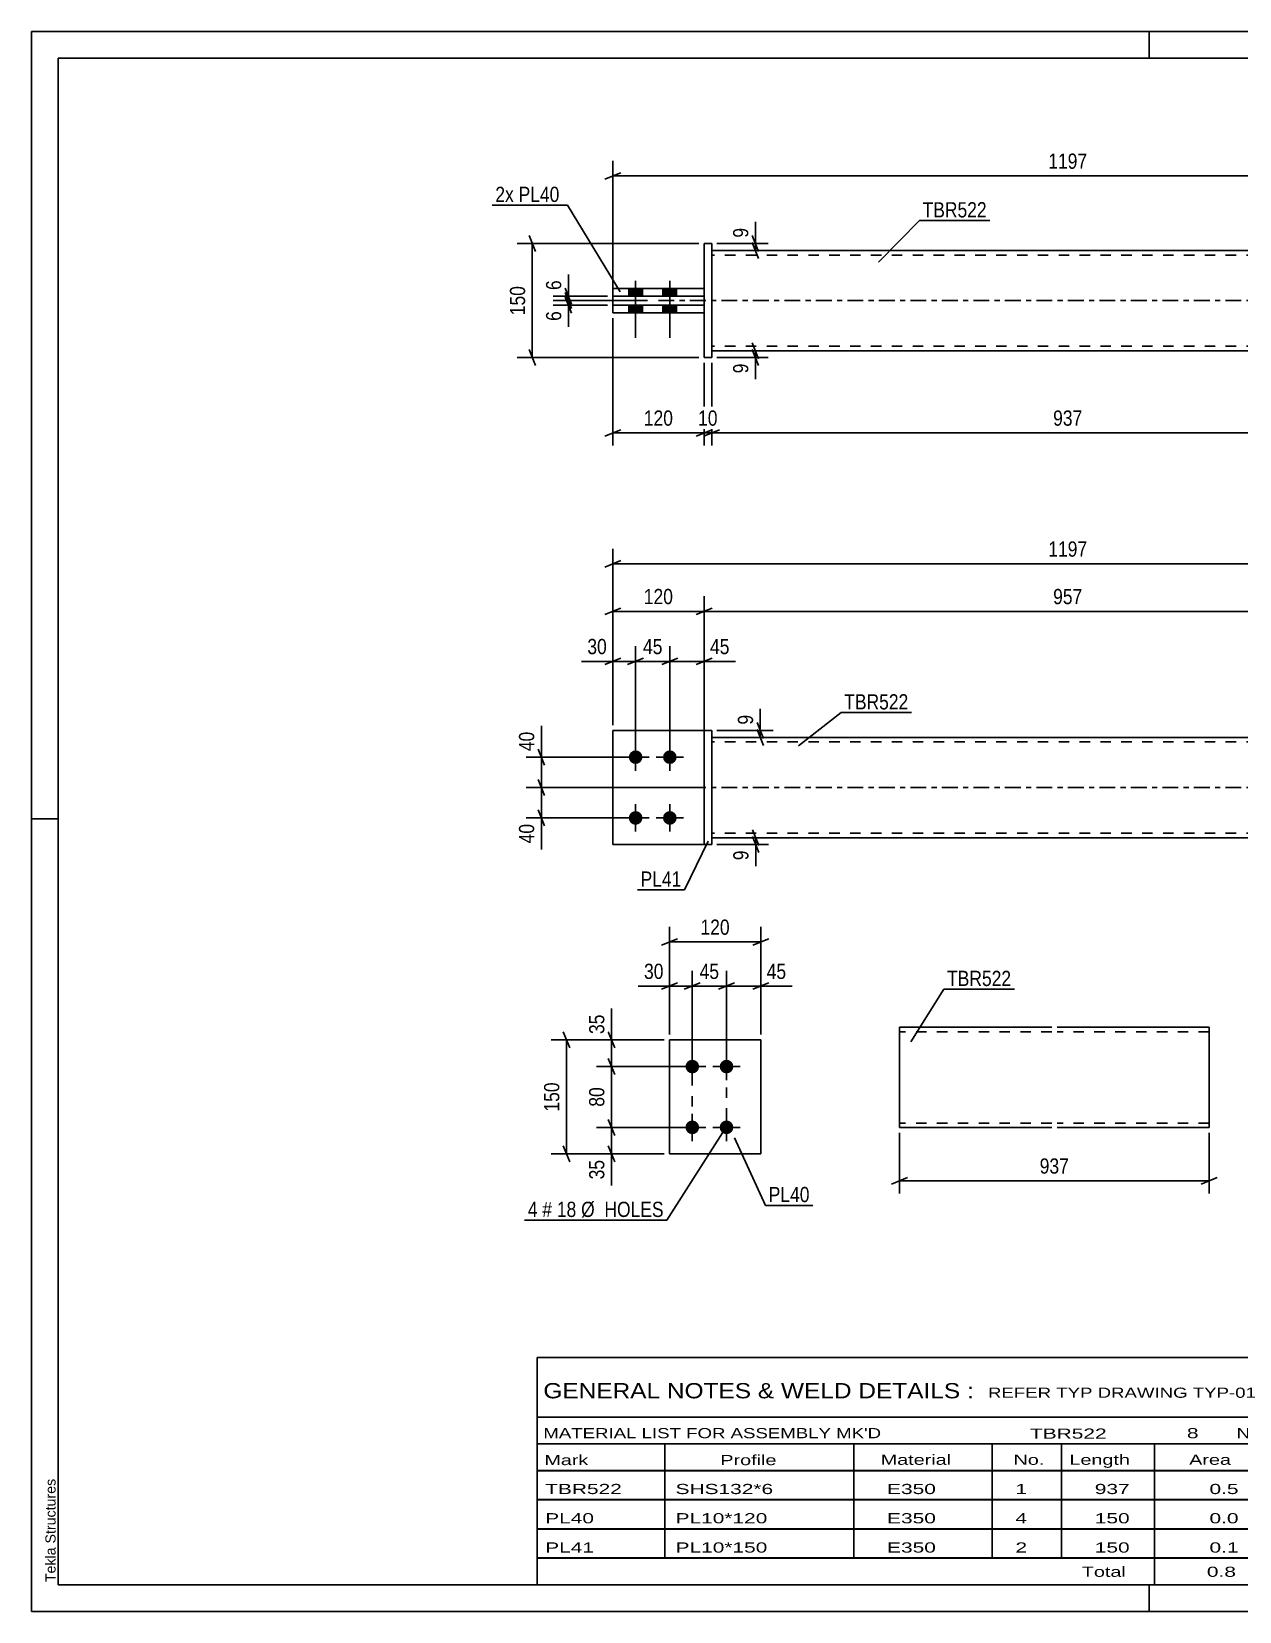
# Model space of a CAD drawing. Header units: millimetres. Extents: x 0 to 420, y 0 to 297.
# Drawn here: x 0 to 226.9, y 0 to 297 of the extents above; entities that cross this region are included whole.
import ezdxf

# ---------------------------------------------------------------- set-up
doc = ezdxf.new("R2010")
doc.units = ezdxf.units.MM
doc.linetypes.add('DXK_LINE_DOT2', pattern=[3.9198, 1.9599, -1.9599])
doc.linetypes.add('DXK_LINE_DOT3', pattern=[5.9187, 2.979, -0.9799, 0.9799, -0.9799])
doc.styles.add('Arial', font='ARIAL.TTF', dxfattribs={"height": 0.2})
doc.styles.add('Arial Narrow', font='ARIALN.TTF', dxfattribs={"height": 0.2})

# ---------------------------------------------------------------- blocks, each defined once
blk = doc.blocks.new('Unknown-581633028-1163')
at = {"color": 5, "linetype": 'Continuous'}
for p, q in [((420, 297), (0, 297)), ((0, 297), (0, 0)), ((0, 292), (0, 297)), ((210, 292), (210, 297)), ((415, 292), (5, 292)), ((5, 292), (5, 5)), ((5, 149), (0, 149)), ((0, 0), (0, 5)), ((5, 5), (415, 5)), ((210, 0), (210, 5)), ((0, 0), (420, 0))]:
    blk.add_line(p, q, dxfattribs=at)
at = {"color": 174, "linetype": 'Continuous', "style": 'Arial'}
blk.add_text('Tekla Structures', height=1.9102, rotation=90, dxfattribs=at).set_placement((4.5, 5.5))
blk = doc.blocks.new('Part-581633028-1810 - 1791')
at = {"color": 2, "linetype": 'Continuous'}
for p, q in [((127.78, 164.31), (261.59, 164.31)), ((127.78, 145.46), (261.59, 145.46))]:
    blk.add_line(p, q, dxfattribs=at)
at = {"color": 7, "linetype": 'DXK_LINE_DOT2'}
for p, q in [((127.78, 145.46), (127.78, 164.31)), ((261.59, 163.46), (127.78, 163.46)), ((261.59, 145.46), (261.59, 164.31)), ((261.59, 146.31), (127.78, 146.31))]:
    blk.add_line(p, q, dxfattribs=at)
at = {"color": 7, "linetype": 'DXK_LINE_DOT3'}
blk.add_line((117.78, 154.88), (271.59, 154.88), dxfattribs=at)
blk = doc.blocks.new('Bolt-581633028-1799 - 1791')
at = {"linetype": 'Continuous'}
for points in [[(113.49, 159.31, -1), (113.49, 161.88, -1)], [(119.92, 159.31, -1), (119.92, 161.88, -1)], [(113.49, 147.88, -1), (113.49, 150.46, -1)], [(119.92, 147.88, -1), (119.92, 150.46, -1)]]:
    blk.add_hatch(color=1, dxfattribs=at).paths.add_polyline_path(points)
at = {"color": 1, "linetype": 'Continuous'}
for p, q in [((116.06, 160.6), (110.92, 160.6)), ((113.49, 158.03), (113.49, 163.17)), ((122.49, 160.6), (117.35, 160.6)), ((119.92, 158.03), (119.92, 163.17)), ((113.49, 146.6), (113.49, 151.74)), ((119.92, 146.6), (119.92, 151.74)), ((116.06, 149.17), (110.92, 149.17)), ((122.49, 149.17), (117.35, 149.17))]:
    blk.add_line(p, q, dxfattribs=at)
blk = doc.blocks.new('Part-581633028-1820 - 1791')
at = {"color": 2, "linetype": 'Continuous'}
for p, q in [((127.78, 165.6), (126.35, 165.6)), ((126.35, 165.6), (126.35, 144.17)), ((127.78, 165.6), (127.78, 165.6)), ((127.78, 165.6), (127.78, 144.17)), ((126.35, 144.17), (127.78, 144.17))]:
    blk.add_line(p, q, dxfattribs=at)
at = {"color": 7, "linetype": 'DXK_LINE_DOT2'}
for p, q in [((126.35, 165.6), (127.78, 165.6)), ((127.78, 144.17), (126.35, 144.17))]:
    blk.add_line(p, q, dxfattribs=at)
blk = doc.blocks.new('Part-581633028-1825 - 1791')
at = {"color": 7, "linetype": 'DXK_LINE_DOT2'}
for p, q in [((126.35, 165.6), (109.2, 165.6)), ((109.2, 165.6), (109.2, 144.17)), ((126.35, 144.17), (126.35, 165.6)), ((109.2, 144.17), (126.35, 144.17))]:
    blk.add_line(p, q, dxfattribs=at)
blk = doc.blocks.new('Part-581633028-1830 - 1791')
at = {"color": 2, "linetype": 'Continuous'}
for p, q in [((126.35, 165.6), (109.2, 165.6)), ((109.2, 165.6), (109.2, 144.17)), ((109.2, 144.17), (126.35, 144.17))]:
    blk.add_line(p, q, dxfattribs=at)
at = {"color": 7, "linetype": 'DXK_LINE_DOT2'}
blk.add_line((126.35, 144.17), (126.35, 165.6), dxfattribs=at)
blk = doc.blocks.new('Part-581633028-2156 - 2128')
at = {"color": 2, "linetype": 'Continuous'}
for p, q in [((127.78, 255.85), (261.59, 255.85)), ((127.78, 236.99), (261.59, 236.99))]:
    blk.add_line(p, q, dxfattribs=at)
at = {"color": 7, "linetype": 'DXK_LINE_DOT2'}
for p, q in [((127.78, 236.99), (127.78, 255.85)), ((261.59, 255.85), (261.59, 236.99)), ((261.59, 254.99), (127.78, 254.99)), ((261.59, 237.85), (127.78, 237.85))]:
    blk.add_line(p, q, dxfattribs=at)
at = {"color": 7, "linetype": 'DXK_LINE_DOT3'}
blk.add_line((117.78, 246.42), (271.59, 246.42), dxfattribs=at)
blk = doc.blocks.new('Part-581633028-2140 - 2128')
at = {"color": 2, "linetype": 'Continuous'}
for p, q in [((126.35, 257.14), (127.78, 257.14)), ((126.35, 257.14), (126.35, 235.71)), ((127.78, 257.14), (127.78, 257.14)), ((127.78, 257.14), (127.78, 235.71)), ((127.78, 235.71), (126.35, 235.71)), ((126.35, 235.71), (126.35, 235.71))]:
    blk.add_line(p, q, dxfattribs=at)
at = {"color": 7, "linetype": 'DXK_LINE_DOT2'}
for p, q in [((126.35, 257.14), (127.78, 257.14)), ((126.35, 235.71), (127.78, 235.71)), ((126.35, 235.71), (126.35, 235.71))]:
    blk.add_line(p, q, dxfattribs=at)
blk = doc.blocks.new('Part-581633028-2150 - 2128')
at = {"color": 2, "linetype": 'Continuous'}
for p, q in [((126.35, 245.57), (109.2, 245.57)), ((109.2, 244.14), (109.2, 245.57)), ((109.2, 244.14), (126.35, 244.14)), ((109.2, 244.14), (109.2, 244.14)), ((126.35, 244.14), (126.35, 245.57))]:
    blk.add_line(p, q, dxfattribs=at)
at = {"color": 7, "linetype": 'DXK_LINE_DOT2'}
for p, q in [((109.2, 245.57), (126.35, 245.57)), ((126.35, 244.14), (109.2, 244.14))]:
    blk.add_line(p, q, dxfattribs=at)
blk = doc.blocks.new('Part-581633028-2145 - 2128')
at = {"color": 2, "linetype": 'Continuous'}
for p, q in [((126.35, 248.71), (109.2, 248.71)), ((109.2, 247.28), (109.2, 248.71)), ((109.2, 247.28), (126.35, 247.28)), ((109.2, 247.28), (109.2, 247.28)), ((126.35, 247.28), (126.35, 248.71))]:
    blk.add_line(p, q, dxfattribs=at)
at = {"color": 7, "linetype": 'DXK_LINE_DOT2'}
for p, q in [((109.2, 248.71), (126.35, 248.71)), ((126.35, 247.28), (109.2, 247.28))]:
    blk.add_line(p, q, dxfattribs=at)
blk = doc.blocks.new('Bolt-581633028-2158 - 2128')
at = {"linetype": 'Continuous'}
for points in [[(112.2, 247.28), (114.78, 247.28), (114.78, 248.71), (112.2, 248.71)], [(112.2, 247.28), (114.78, 247.28), (114.78, 248.71), (112.2, 248.71)], [(118.63, 247.28), (121.2, 247.28), (121.2, 248.71), (118.63, 248.71)], [(118.63, 247.28), (121.2, 247.28), (121.2, 248.71), (118.63, 248.71)], [(112.2, 244.14), (114.78, 244.14), (114.78, 245.57), (112.2, 245.57)], [(112.2, 244.14), (114.78, 244.14), (114.78, 245.57), (112.2, 245.57)], [(118.63, 244.14), (121.2, 244.14), (121.2, 245.57), (118.63, 245.57)], [(118.63, 244.14), (121.2, 244.14), (121.2, 245.57), (118.63, 245.57)]]:
    blk.add_hatch(color=1, dxfattribs=at).paths.add_polyline_path(points)
at = {"color": 1, "linetype": 'Continuous'}
for p, q in [((113.49, 250.14), (113.49, 239.42)), ((113.49, 250.14), (113.49, 239.42)), ((119.92, 250.14), (119.92, 239.42)), ((119.92, 250.14), (119.92, 239.42)), ((112.2, 248.71), (112.2, 247.28)), ((112.2, 248.71), (112.2, 247.28)), ((114.78, 248.71), (114.78, 247.28)), ((114.78, 248.71), (114.78, 247.28)), ((118.63, 248.71), (118.63, 247.28)), ((118.63, 248.71), (118.63, 247.28)), ((121.2, 248.71), (121.2, 247.28)), ((121.2, 248.71), (121.2, 247.28)), ((112.2, 245.57), (112.2, 244.14)), ((112.2, 245.57), (112.2, 244.14)), ((114.78, 245.57), (114.78, 244.14)), ((114.78, 245.57), (114.78, 244.14)), ((118.63, 245.57), (118.63, 244.14)), ((118.63, 245.57), (118.63, 244.14)), ((121.2, 245.57), (121.2, 244.14)), ((121.2, 245.57), (121.2, 244.14))]:
    blk.add_line(p, q, dxfattribs=at)
blk = doc.blocks.new('Bolt-581633028-1444 - 1410')
at = {"linetype": 'Continuous'}
for points in [[(124.14, 101.14, -1), (124.14, 103.71, -1)], [(130.57, 101.14, -1), (130.57, 103.71, -1)], [(124.14, 89.71, -1), (124.14, 92.29, -1)], [(130.57, 89.71, -1), (130.57, 92.29, -1)]]:
    blk.add_hatch(color=1, dxfattribs=at).paths.add_polyline_path(points)
at = {"color": 1, "linetype": 'Continuous'}
for p, q in [((124.14, 99.86), (124.14, 105)), ((130.57, 99.86), (130.57, 105)), ((126.71, 102.43), (121.57, 102.43)), ((133.14, 102.43), (128, 102.43)), ((124.14, 88.43), (124.14, 93.57)), ((130.57, 88.43), (130.57, 93.57)), ((126.71, 91), (121.57, 91)), ((133.14, 91), (128, 91))]:
    blk.add_line(p, q, dxfattribs=at)
blk = doc.blocks.new('Part-581633028-1459 - 1410')
at = {"color": 2, "linetype": 'Continuous'}
for p, q in [((137, 107.43), (119.85, 107.43)), ((119.85, 107.43), (119.85, 86)), ((137, 86), (137, 107.43)), ((119.85, 86), (137, 86))]:
    blk.add_line(p, q, dxfattribs=at)
blk = doc.blocks.new('Part-581633028-1273 - 1255')
at = {"color": 2, "linetype": 'Continuous'}
for p, q in [((191.67, 109.81), (163.09, 109.81)), ((163.09, 91.08), (163.09, 109.81)), ((221.24, 109.81), (192.67, 109.81)), ((221.24, 109.81), (221.24, 109.68)), ((221.24, 109.68), (221.24, 108.09)), ((221.24, 108.09), (221.24, 90.95)), ((163.09, 90.95), (163.09, 91.08)), ((191.67, 90.95), (163.09, 90.95)), ((221.24, 90.95), (192.67, 90.95))]:
    blk.add_line(p, q, dxfattribs=at)
at = {"color": 7, "linetype": 'DXK_LINE_DOT2'}
for p, q in [((191.67, 108.95), (163.09, 108.95)), ((221.24, 108.95), (192.67, 108.95)), ((221.24, 109.3), (221.24, 108.09)), ((163.09, 91.81), (163.09, 91.87)), ((191.67, 91.81), (163.09, 91.81)), ((163.09, 90.95), (163.09, 90.95)), ((221.24, 91.81), (192.67, 91.81)), ((221.24, 91.87), (221.24, 92.01)), ((221.24, 91.81), (221.24, 91.87)), ((221.24, 91.81), (221.24, 91.87))]:
    blk.add_line(p, q, dxfattribs=at)
blk = doc.blocks.new('Rectangle-581633028-1568 - 1410')
at = {"color": 1, "linetype": 'DXK_LINE_DOT2'}
blk.add_lwpolyline([(124.14, 102.43), (130.57, 102.43), (130.57, 91), (124.14, 91), (124.14, 102.43)], close=True, dxfattribs=at)
blk = doc.blocks.new('StraightDimension-581633028-1869 - 1791')
at = {"color": 7, "linetype": 'Continuous'}
for p, q in [((125.35, 154.88), (92.94, 154.88)), ((95.19, 156.38), (96.39, 153.38)), ((95.79, 149.17), (95.79, 154.88)), ((112.49, 149.17), (92.94, 149.17)), ((96.39, 147.67), (95.19, 150.67))]:
    blk.add_line(p, q, dxfattribs=at)
at = {"color": 0}
blk.add_wipeout([(95.04, 148.65), (90.84, 148.65), (90.84, 143.79), (95.04, 143.79)], dxfattribs=at)
at = {"color": 7, "linetype": 'Continuous'}
blk.add_line((95.79, 149.17), (95.79, 143.26), dxfattribs=at)
blk.add_line((95.79, 149.17), (95.79, 143.26), dxfattribs=at)
at = {"color": 3, "style": 'Arial Narrow'}
blk.add_text('40', height=2.863, rotation=90.0002, dxfattribs=at).set_placement((94.44, 144.39))
blk = doc.blocks.new('StraightDimension-581633028-2023 - 1791')
at = {"color": 7, "linetype": 'Continuous'}
for p, q in [((109.2, 166.6), (109.2, 199.79)), ((280.16, 166.6), (280.16, 199.79)), ((110.7, 197.54), (107.7, 196.34)), ((109.2, 196.94), (280.16, 196.94)), ((278.66, 196.34), (281.66, 197.54))]:
    blk.add_line(p, q, dxfattribs=at)
at = {"color": 0}
blk.add_wipeout([(198.94, 197.69), (198.94, 201.89), (190.43, 201.89), (190.43, 197.69)], dxfattribs=at)
at = {"color": 3, "style": 'Arial Narrow'}
blk.add_text('1197', height=2.863, dxfattribs=at).set_placement((191.03, 198.29))
blk = doc.blocks.new('StraightDimension-581633028-1988 - 1791')
at = {"color": 7, "linetype": 'Continuous'}
for p, q in [((109.2, 166.6), (109.2, 190.86)), ((126.35, 155.88), (126.35, 190.86)), ((110.7, 188.61), (107.7, 187.41)), ((109.2, 188.01), (126.35, 188.01)), ((124.85, 187.41), (127.85, 188.61))]:
    blk.add_line(p, q, dxfattribs=at)
at = {"color": 0}
blk.add_wipeout([(121.12, 188.76), (121.12, 192.96), (114.43, 192.96), (114.43, 188.76)], dxfattribs=at)
at = {"color": 3, "style": 'Arial Narrow'}
blk.add_text('120', height=2.863, dxfattribs=at).set_placement((115.03, 189.36))
blk = doc.blocks.new('StraightDimension-581633028-1924 - 1791')
at = {"color": 7, "linetype": 'Continuous'}
for p, q in [((113.49, 161.6), (113.49, 181.46)), ((119.92, 161.6), (119.92, 181.46)), ((111.99, 178.01), (114.99, 179.21)), ((113.49, 178.61), (119.92, 178.61)), ((121.42, 179.21), (118.42, 178.01))]:
    blk.add_line(p, q, dxfattribs=at)
at = {"color": 0}
blk.add_wipeout([(119.13, 179.36), (119.13, 183.56), (114.28, 183.56), (114.28, 179.36)], dxfattribs=at)
at = {"color": 3, "style": 'Arial Narrow'}
blk.add_text('45', height=2.863, dxfattribs=at).set_placement((114.88, 179.96))
blk = doc.blocks.new('StraightDimension-581633028-1860 - 1791')
at = {"color": 7, "linetype": 'Continuous'}
for p, q in [((135.45, 146.96), (136.65, 143.96)), ((136.65, 142.67), (135.45, 145.67)), ((128.78, 145.46), (138.45, 145.46)), ((128.78, 144.17), (138.45, 144.17)), ((136.05, 144.17), (136.05, 145.46))]:
    blk.add_line(p, q, dxfattribs=at)
at = {"color": 0}
blk.add_wipeout([(135.3, 143.65), (131.1, 143.65), (131.1, 140.62), (135.3, 140.62)], dxfattribs=at)
at = {"color": 7, "linetype": 'Continuous'}
blk.add_line((136.05, 144.17), (136.05, 140.09), dxfattribs=at)
blk.add_line((136.05, 144.17), (136.05, 140.09), dxfattribs=at)
at = {"color": 3, "style": 'Arial Narrow'}
blk.add_text('9', height=2.86, rotation=90.0002, dxfattribs=at).set_placement((134.7, 141.22))
blk = doc.blocks.new('StraightDimension-581633028-1878 - 1791')
at = {"color": 7, "linetype": 'Continuous'}
for p, q in [((112.49, 160.6), (92.94, 160.6)), ((95.19, 162.1), (96.39, 159.1)), ((95.79, 154.88), (95.79, 160.6)), ((125.35, 154.88), (92.94, 154.88)), ((96.39, 153.38), (95.19, 156.38))]:
    blk.add_line(p, q, dxfattribs=at)
at = {"color": 0}
blk.add_wipeout([(95.04, 165.98), (90.84, 165.98), (90.84, 161.12), (95.04, 161.12)], dxfattribs=at)
at = {"color": 7, "linetype": 'Continuous'}
blk.add_line((95.79, 160.6), (95.79, 166.51), dxfattribs=at)
blk.add_line((95.79, 160.6), (95.79, 166.51), dxfattribs=at)
at = {"color": 3, "style": 'Arial Narrow'}
blk.add_text('40', height=2.863, rotation=90.0002, dxfattribs=at).set_placement((94.44, 161.72))
blk = doc.blocks.new('StraightDimension-581633028-1908 - 1791')
at = {"color": 7, "linetype": 'Continuous'}
for p, q in [((119.92, 161.6), (119.92, 181.46)), ((126.35, 166.6), (126.35, 181.46)), ((118.42, 178.01), (121.42, 179.21)), ((119.92, 178.61), (126.35, 178.61)), ((127.85, 179.21), (124.85, 178.01))]:
    blk.add_line(p, q, dxfattribs=at)
at = {"color": 0}
blk.add_wipeout([(131.73, 179.36), (131.73, 183.56), (126.87, 183.56), (126.87, 179.36)], dxfattribs=at)
at = {"color": 7, "linetype": 'Continuous'}
blk.add_line((126.35, 178.61), (132.25, 178.61), dxfattribs=at)
blk.add_line((126.35, 178.61), (132.25, 178.61), dxfattribs=at)
at = {"color": 3, "style": 'Arial Narrow'}
blk.add_text('45', height=2.863, dxfattribs=at).set_placement((127.47, 179.96))
blk = doc.blocks.new('StraightDimension-581633028-1937 - 1791')
at = {"color": 7, "linetype": 'Continuous'}
for p, q in [((109.2, 166.6), (109.2, 181.46)), ((113.49, 161.6), (113.49, 181.46)), ((107.7, 178.01), (110.7, 179.21)), ((109.2, 178.61), (113.49, 178.61)), ((114.99, 179.21), (111.99, 178.01))]:
    blk.add_line(p, q, dxfattribs=at)
at = {"color": 0}
blk.add_wipeout([(108.68, 179.36), (108.68, 183.56), (103.82, 183.56), (103.82, 179.36)], dxfattribs=at)
at = {"color": 7, "linetype": 'Continuous'}
blk.add_line((109.2, 178.61), (103.3, 178.61), dxfattribs=at)
blk.add_line((109.2, 178.61), (103.3, 178.61), dxfattribs=at)
at = {"color": 3, "style": 'Arial Narrow'}
blk.add_text('30', height=2.863, dxfattribs=at).set_placement((104.42, 179.96))
blk = doc.blocks.new('StraightDimension-581633028-1973 - 1791')
at = {"color": 7, "linetype": 'Continuous'}
for p, q in [((126.35, 155.88), (126.35, 190.86)), ((263.02, 166.6), (263.02, 190.86)), ((127.85, 188.61), (124.85, 187.41)), ((126.35, 188.01), (263.02, 188.01)), ((261.52, 187.41), (264.52, 188.61))]:
    blk.add_line(p, q, dxfattribs=at)
at = {"color": 0}
blk.add_wipeout([(198.02, 188.76), (198.02, 192.96), (191.34, 192.96), (191.34, 188.76)], dxfattribs=at)
at = {"color": 3, "style": 'Arial Narrow'}
blk.add_text('957', height=2.863, dxfattribs=at).set_placement((191.94, 189.36))
blk = doc.blocks.new('StraightDimension-581633028-2089 - 1791')
at = {"color": 7, "linetype": 'Continuous'}
for p, q in [((136.31, 167.1), (137.51, 164.1)), ((128.78, 165.6), (139.31, 165.6)), ((128.78, 164.31), (139.31, 164.31)), ((137.51, 162.81), (136.31, 165.81)), ((136.91, 164.31), (136.91, 165.6))]:
    blk.add_line(p, q, dxfattribs=at)
at = {"color": 0}
blk.add_wipeout([(136.16, 169.15), (131.96, 169.15), (131.96, 166.12), (136.16, 166.12)], dxfattribs=at)
at = {"color": 7, "linetype": 'Continuous'}
blk.add_line((136.91, 165.6), (136.91, 169.68), dxfattribs=at)
blk.add_line((136.91, 165.6), (136.91, 169.68), dxfattribs=at)
at = {"color": 3, "style": 'Arial Narrow'}
blk.add_text('9', height=2.86, rotation=90.0002, dxfattribs=at).set_placement((135.56, 166.72))
blk = doc.blocks.new('StraightDimension-581633028-2214 - 2128')
at = {"color": 7, "linetype": 'Continuous'}
for p, q in [((135.41, 258.64), (136.61, 255.64)), ((128.78, 257.14), (138.41, 257.14)), ((128.78, 255.85), (138.41, 255.85)), ((136.61, 254.35), (135.41, 257.35)), ((136.01, 255.85), (136.01, 257.14))]:
    blk.add_line(p, q, dxfattribs=at)
at = {"color": 0}
blk.add_wipeout([(135.26, 260.69), (131.06, 260.69), (131.06, 257.66), (135.26, 257.66)], dxfattribs=at)
at = {"color": 7, "linetype": 'Continuous'}
blk.add_line((136.01, 257.14), (136.01, 261.22), dxfattribs=at)
blk.add_line((136.01, 257.14), (136.01, 261.22), dxfattribs=at)
at = {"color": 3, "style": 'Arial Narrow'}
blk.add_text('9', height=2.86, rotation=90.0002, dxfattribs=at).set_placement((134.66, 258.26))
blk = doc.blocks.new('StraightDimension-581633028-2273 - 2128')
at = {"color": 7, "linetype": 'Continuous'}
for p, q in [((127.78, 234.71), (127.78, 219.16)), ((261.59, 234.71), (261.59, 219.16)), ((129.28, 222.16), (126.28, 220.96)), ((127.78, 221.56), (261.59, 221.56)), ((260.09, 220.96), (263.09, 222.16))]:
    blk.add_line(p, q, dxfattribs=at)
at = {"color": 0}
blk.add_wipeout([(198.02, 222.31), (198.02, 226.51), (191.34, 226.51), (191.34, 222.31)], dxfattribs=at)
at = {"color": 3, "style": 'Arial Narrow'}
blk.add_text('937', height=2.863, dxfattribs=at).set_placement((191.94, 222.91))
blk = doc.blocks.new('StraightDimension-581633028-2162 - 2128')
at = {"color": 7, "linetype": 'Continuous'}
for p, q in [((108.2, 247.28), (98.02, 247.28)), ((100.27, 248.78), (101.47, 245.78)), ((101.47, 244.92), (100.27, 247.92)), ((100.87, 246.42), (100.87, 247.28)), ((115.7, 246.42), (98.02, 246.42))]:
    blk.add_line(p, q, dxfattribs=at)
at = {"color": 0}
blk.add_wipeout([(100.12, 250.83), (95.92, 250.83), (95.92, 247.81), (100.12, 247.81)], dxfattribs=at)
at = {"color": 7, "linetype": 'Continuous'}
blk.add_line((100.87, 247.28), (100.87, 251.36), dxfattribs=at)
blk.add_line((100.87, 247.28), (100.87, 251.36), dxfattribs=at)
at = {"color": 3, "style": 'Arial Narrow'}
blk.add_text('6', height=2.86, rotation=90.0002, dxfattribs=at).set_placement((99.52, 248.41))
blk = doc.blocks.new('StraightDimension-581633028-2174 - 2128')
at = {"color": 7, "linetype": 'Continuous'}
for p, q in [((100.27, 247.92), (101.47, 244.92)), ((101.47, 244.07), (100.27, 247.07)), ((115.7, 246.42), (98.02, 246.42)), ((108.2, 245.57), (98.02, 245.57)), ((100.87, 245.57), (100.87, 246.42))]:
    blk.add_line(p, q, dxfattribs=at)
at = {"color": 0}
blk.add_wipeout([(100.12, 245.04), (95.92, 245.04), (95.92, 242.01), (100.12, 242.01)], dxfattribs=at)
at = {"color": 7, "linetype": 'Continuous'}
blk.add_line((100.87, 245.57), (100.87, 241.49), dxfattribs=at)
blk.add_line((100.87, 245.57), (100.87, 241.49), dxfattribs=at)
at = {"color": 3, "style": 'Arial Narrow'}
blk.add_text('6', height=2.86, rotation=90.0002, dxfattribs=at).set_placement((99.52, 242.61))
blk = doc.blocks.new('StraightDimension-581633028-2254 - 2128')
at = {"color": 7, "linetype": 'Continuous'}
for p, q in [((109.2, 243.14), (109.2, 219.16)), ((126.35, 234.71), (126.35, 219.16)), ((110.7, 222.16), (107.7, 220.96)), ((109.2, 221.56), (126.35, 221.56)), ((124.85, 220.96), (127.85, 222.16))]:
    blk.add_line(p, q, dxfattribs=at)
at = {"color": 0}
blk.add_wipeout([(121.12, 222.31), (121.12, 226.51), (114.43, 226.51), (114.43, 222.31)], dxfattribs=at)
at = {"color": 3, "style": 'Arial Narrow'}
blk.add_text('120', height=2.863, dxfattribs=at).set_placement((115.03, 222.91))
blk = doc.blocks.new('StraightDimension-581633028-2264 - 2128')
at = {"color": 7, "linetype": 'Continuous'}
for p, q in [((126.35, 234.71), (126.35, 219.16)), ((127.78, 234.71), (127.78, 219.16)), ((124.85, 220.96), (127.85, 222.16)), ((129.28, 222.16), (126.28, 220.96)), ((126.35, 221.56), (127.78, 221.56))]:
    blk.add_line(p, q, dxfattribs=at)
at = {"color": 0}
blk.add_wipeout([(129.49, 222.31), (129.49, 226.51), (124.63, 226.51), (124.63, 222.31)], dxfattribs=at)
at = {"color": 3, "style": 'Arial Narrow'}
blk.add_text('10', height=2.863, dxfattribs=at).set_placement((125.23, 222.91))
blk = doc.blocks.new('StraightDimension-581633028-2282 - 2128')
at = {"color": 7, "linetype": 'Continuous'}
for p, q in [((110.7, 270.46), (107.7, 269.26)), ((109.2, 245.14), (109.2, 272.71)), ((278.66, 269.26), (281.66, 270.46)), ((280.16, 245.14), (280.16, 272.71)), ((109.2, 269.86), (280.16, 269.86))]:
    blk.add_line(p, q, dxfattribs=at)
at = {"color": 0}
blk.add_wipeout([(198.94, 270.61), (198.94, 274.81), (190.43, 274.81), (190.43, 270.61)], dxfattribs=at)
at = {"color": 3, "style": 'Arial Narrow'}
blk.add_text('1197', height=2.863, dxfattribs=at).set_placement((191.03, 271.21))
blk = doc.blocks.new('StraightDimension-581633028-2293 - 2128')
at = {"color": 7, "linetype": 'Continuous'}
for p, q in [((94.68, 255.64), (93.48, 258.64)), ((125.35, 257.14), (91.23, 257.14)), ((94.08, 235.71), (94.08, 257.14)), ((125.35, 235.71), (91.23, 235.71)), ((93.48, 237.21), (94.68, 234.21))]:
    blk.add_line(p, q, dxfattribs=at)
at = {"color": 0}
blk.add_wipeout([(93.33, 249.77), (89.13, 249.77), (89.13, 243.08), (93.33, 243.08)], dxfattribs=at)
at = {"color": 3, "style": 'Arial Narrow'}
blk.add_text('150', height=2.863, rotation=90.0002, dxfattribs=at).set_placement((92.73, 243.68))
blk = doc.blocks.new('StraightDimension-581633028-2304 - 2128')
at = {"color": 7, "linetype": 'Continuous'}
for p, q in [((135.41, 238.49), (136.61, 235.49)), ((128.78, 236.99), (138.41, 236.99)), ((128.78, 235.71), (138.41, 235.71)), ((136.61, 234.21), (135.41, 237.21)), ((136.01, 235.71), (136.01, 236.99))]:
    blk.add_line(p, q, dxfattribs=at)
at = {"color": 0}
blk.add_wipeout([(135.26, 235.18), (131.06, 235.18), (131.06, 232.16), (135.26, 232.16)], dxfattribs=at)
at = {"color": 7, "linetype": 'Continuous'}
blk.add_line((136.01, 235.71), (136.01, 231.63), dxfattribs=at)
blk.add_line((136.01, 235.71), (136.01, 231.63), dxfattribs=at)
at = {"color": 3, "style": 'Arial Narrow'}
blk.add_text('9', height=2.86, rotation=90.0002, dxfattribs=at).set_placement((134.66, 232.76))
blk = doc.blocks.new('StraightDimension-581633028-1474 - 1410')
at = {"color": 7, "linetype": 'Continuous'}
for p, q in [((123.14, 102.43), (106.11, 102.43)), ((108.36, 103.93), (109.56, 100.93)), ((108.96, 91), (108.96, 102.43)), ((109.56, 89.5), (108.36, 92.5)), ((123.14, 91), (106.11, 91))]:
    blk.add_line(p, q, dxfattribs=at)
at = {"color": 0}
blk.add_wipeout([(108.21, 99.14), (104.01, 99.14), (104.01, 94.29), (108.21, 94.29)], dxfattribs=at)
at = {"color": 3, "style": 'Arial Narrow'}
blk.add_text('80', height=2.863, rotation=90.0002, dxfattribs=at).set_placement((107.61, 94.89))
blk = doc.blocks.new('StraightDimension-581633028-1484 - 1410')
at = {"color": 7, "linetype": 'Continuous'}
for p, q in [((118.85, 107.43), (106.11, 107.43)), ((108.36, 108.93), (109.56, 105.93)), ((108.96, 102.43), (108.96, 107.43)), ((123.14, 102.43), (106.11, 102.43)), ((109.56, 100.93), (108.36, 103.93))]:
    blk.add_line(p, q, dxfattribs=at)
at = {"color": 0}
blk.add_wipeout([(108.21, 112.81), (104.01, 112.81), (104.01, 107.95), (108.21, 107.95)], dxfattribs=at)
at = {"color": 7, "linetype": 'Continuous'}
blk.add_line((108.96, 107.43), (108.96, 113.33), dxfattribs=at)
blk.add_line((108.96, 107.43), (108.96, 113.33), dxfattribs=at)
at = {"color": 3, "style": 'Arial Narrow'}
blk.add_text('35', height=2.863, rotation=90.0002, dxfattribs=at).set_placement((107.61, 108.55))
blk = doc.blocks.new('StraightDimension-581633028-1461 - 1410')
at = {"color": 7, "linetype": 'Continuous'}
for p, q in [((108.36, 92.5), (109.56, 89.5)), ((123.14, 91), (106.11, 91)), ((108.96, 86), (108.96, 91)), ((109.56, 84.5), (108.36, 87.5)), ((118.85, 86), (106.11, 86))]:
    blk.add_line(p, q, dxfattribs=at)
at = {"color": 0}
blk.add_wipeout([(108.21, 85.47), (104.01, 85.47), (104.01, 80.62), (108.21, 80.62)], dxfattribs=at)
at = {"color": 7, "linetype": 'Continuous'}
blk.add_line((108.96, 86), (108.96, 80.09), dxfattribs=at)
blk.add_line((108.96, 86), (108.96, 80.09), dxfattribs=at)
at = {"color": 3, "style": 'Arial Narrow'}
blk.add_text('35', height=2.863, rotation=90.0002, dxfattribs=at).set_placement((107.61, 81.22))
blk = doc.blocks.new('StraightDimension-581633028-1498 - 1410')
at = {"color": 7, "linetype": 'Continuous'}
for p, q in [((118.85, 107.43), (97.65, 107.43)), ((101.1, 105.93), (99.9, 108.93)), ((100.5, 86), (100.5, 107.43)), ((99.9, 87.5), (101.1, 84.5)), ((118.85, 86), (97.65, 86))]:
    blk.add_line(p, q, dxfattribs=at)
at = {"color": 0}
blk.add_wipeout([(99.75, 100.06), (95.55, 100.06), (95.55, 93.37), (99.75, 93.37)], dxfattribs=at)
at = {"color": 3, "style": 'Arial Narrow'}
blk.add_text('150', height=2.863, rotation=90.0002, dxfattribs=at).set_placement((99.15, 93.97))
blk = doc.blocks.new('StraightDimension-581633028-1515 - 1410')
at = {"color": 7, "linetype": 'Continuous'}
for p, q in [((119.85, 108.43), (119.85, 120.4)), ((124.14, 103.43), (124.14, 120.4)), ((118.35, 116.95), (121.35, 118.15)), ((119.85, 117.55), (124.14, 117.55)), ((125.64, 118.15), (122.64, 116.95))]:
    blk.add_line(p, q, dxfattribs=at)
at = {"color": 0}
blk.add_wipeout([(119.33, 118.3), (119.33, 122.5), (114.47, 122.5), (114.47, 118.3)], dxfattribs=at)
at = {"color": 7, "linetype": 'Continuous'}
blk.add_line((119.85, 117.55), (113.95, 117.55), dxfattribs=at)
blk.add_line((119.85, 117.55), (113.95, 117.55), dxfattribs=at)
at = {"color": 3, "style": 'Arial Narrow'}
blk.add_text('30', height=2.863, dxfattribs=at).set_placement((115.07, 118.9))
blk = doc.blocks.new('StraightDimension-581633028-1528 - 1410')
at = {"color": 7, "linetype": 'Continuous'}
for p, q in [((124.14, 103.43), (124.14, 120.4)), ((130.57, 103.43), (130.57, 120.4)), ((122.64, 116.95), (125.64, 118.15)), ((124.14, 117.55), (130.57, 117.55)), ((132.07, 118.15), (129.07, 116.95))]:
    blk.add_line(p, q, dxfattribs=at)
at = {"color": 0}
blk.add_wipeout([(129.78, 118.3), (129.78, 122.5), (124.92, 122.5), (124.92, 118.3)], dxfattribs=at)
at = {"color": 3, "style": 'Arial Narrow'}
blk.add_text('45', height=2.863, dxfattribs=at).set_placement((125.52, 118.9))
blk = doc.blocks.new('StraightDimension-581633028-1538 - 1410')
at = {"color": 7, "linetype": 'Continuous'}
for p, q in [((130.57, 103.43), (130.57, 120.4)), ((137, 108.43), (137, 120.4)), ((129.07, 116.95), (132.07, 118.15)), ((130.57, 117.55), (137, 117.55)), ((138.5, 118.15), (135.5, 116.95))]:
    blk.add_line(p, q, dxfattribs=at)
at = {"color": 0}
blk.add_wipeout([(142.38, 118.3), (142.38, 122.5), (137.52, 122.5), (137.52, 118.3)], dxfattribs=at)
at = {"color": 7, "linetype": 'Continuous'}
blk.add_line((137, 117.55), (142.9, 117.55), dxfattribs=at)
blk.add_line((137, 117.55), (142.9, 117.55), dxfattribs=at)
at = {"color": 3, "style": 'Arial Narrow'}
blk.add_text('45', height=2.863, dxfattribs=at).set_placement((138.12, 118.9))
blk = doc.blocks.new('StraightDimension-581633028-1552 - 1410')
at = {"color": 7, "linetype": 'Continuous'}
for p, q in [((119.85, 108.43), (119.85, 128.7)), ((137, 108.43), (137, 128.7)), ((121.35, 126.45), (118.35, 125.25)), ((119.85, 125.85), (137, 125.85)), ((135.5, 125.25), (138.5, 126.45))]:
    blk.add_line(p, q, dxfattribs=at)
at = {"color": 0}
blk.add_wipeout([(131.77, 126.6), (131.77, 130.8), (125.08, 130.8), (125.08, 126.6)], dxfattribs=at)
at = {"color": 3, "style": 'Arial Narrow'}
blk.add_text('120', height=2.863, dxfattribs=at).set_placement((125.68, 127.2))
blk = doc.blocks.new('StraightDimension-581633028-1353 - 1255')
at = {"color": 7, "linetype": 'Continuous'}
for p, q in [((163.09, 89.95), (163.09, 78.55)), ((221.24, 89.95), (221.24, 78.55)), ((164.59, 81.55), (161.59, 80.35)), ((163.09, 80.95), (221.24, 80.95)), ((219.74, 80.35), (222.74, 81.55))]:
    blk.add_line(p, q, dxfattribs=at)
at = {"color": 0}
blk.add_wipeout([(195.51, 81.7), (195.51, 85.9), (188.82, 85.9), (188.82, 81.7)], dxfattribs=at)
at = {"color": 3, "style": 'Arial Narrow'}
blk.add_text('937', height=2.863, dxfattribs=at).set_placement((189.42, 82.3))
blk = doc.blocks.new('Unknown-581633028-3380')
at = {"color": 7, "linetype": 'Continuous'}
for p, q in [((95, 47.75), (255, 47.75)), ((95, 36.5), (95, 47.75)), ((255, 47.75), (255, 36.5)), ((95, 36.5), (255, 36.5)), ((95, 36.5), (95, 31.5)), ((255, 36.5), (255, 31.5)), ((95, 31.5), (255, 31.5)), ((95, 31.5), (95, 26.5)), ((119, 31.5), (119, 26.5)), ((154.5, 31.5), (154.5, 26.5)), ((180.5, 31.5), (180.5, 26.5)), ((193.5, 31.5), (193.5, 26.5)), ((211, 31.5), (211, 26.5)), ((233, 31.5), (233, 26.5)), ((255, 31.5), (255, 26.5)), ((95, 26.5), (255, 26.5)), ((95, 26.45), (95, 21.05)), ((95, 26.45), (255, 26.45)), ((119, 26.5), (119, 21)), ((154.5, 26.5), (154.5, 21)), ((180.5, 26.5), (180.5, 21)), ((193.5, 26.5), (193.5, 21)), ((211, 26.5), (211, 21)), ((233, 26.5), (233, 21)), ((255, 26.45), (255, 21.05)), ((95, 21.05), (255, 21.05)), ((95, 20.95), (95, 15.55)), ((95, 20.95), (255, 20.95)), ((119, 21), (119, 15.5)), ((154.5, 21), (154.5, 15.5)), ((180.5, 21), (180.5, 15.5)), ((193.5, 21), (193.5, 15.5)), ((211, 21), (211, 15.5)), ((233, 21), (233, 15.5)), ((255, 20.95), (255, 15.55)), ((95, 15.55), (255, 15.55)), ((95, 15.45), (95, 10.05)), ((95, 15.45), (255, 15.45)), ((119, 15.5), (119, 10)), ((154.5, 15.5), (154.5, 10)), ((180.5, 15.5), (180.5, 10)), ((193.5, 15.5), (193.5, 10)), ((211, 15.5), (211, 10)), ((233, 15.5), (233, 10)), ((255, 15.45), (255, 10.05)), ((95, 10.05), (255, 10.05)), ((95, 10), (255, 10)), ((95, 10), (95, 5)), ((211, 10), (211, 5)), ((233, 10), (233, 5)), ((255, 10), (255, 5)), ((95, 5), (255, 5))]:
    blk.add_line(p, q, dxfattribs=at)
at = {"color": 7, "style": 'Arial Narrow'}
for s, height, width, p in [('GENERAL NOTES & WELD DETAILS :', 2.8633, 1.4, (96.15, 40.06)), ('REFER TYP DRAWING TYP-01', 1.9089, 1.6, (179.7, 40.16)), ("MATERIAL LIST FOR ASSEMBLY MK'D", 1.9089, 1.6, (96.15, 32.56)), ('TBR522', 1.909, 1.794707, (187.59, 32.47)), ('8', 1.91, 1.794707, (217.08, 32.56)), ('No. Required', 1.9089, 1.6, (226.41, 32.56)), ('Mark', 1.909, 1.7, (96.34, 27.5)), ('Profile', 1.909, 1.7, (129.41, 27.5)), ('Material', 1.909, 1.7, (159.54, 27.56)), ('No.', 1.909, 1.7, (184.5, 27.56)), ('Length', 1.909, 1.7, (195, 27.56)), ('Area', 1.909, 1.7, (217.5, 27.56)), ('Weight', 1.909, 1.7, (237, 27.56))]:
    blk.add_text(s, height=height, dxfattribs=dict(at, width=width)).set_placement(p)
at = {"color": 7, "linetype": 'Continuous', "style": 'Arial Narrow'}
for s, height, width, p in [('TBR522', 1.909, 1.794707, (96.5, 22.06)), ('SHS132*6', 1.909, 1.794707, (121, 22.06)), ('E350', 1.909, 1.794707, (160.74, 22.06)), ('1', 1.91, 1.794707, (184.86, 22.06)), ('937', 1.909, 1.794707, (199.77, 22.06)), ('0.5', 1.909, 1.794707, (221.32, 22.06)), ('22.2', 1.909, 1.794707, (240.14, 22.06)), ('PL40', 1.909, 1.794707, (96.5, 16.56)), ('PL10*120', 1.909, 1.794707, (121, 16.56)), ('E350', 1.909, 1.794707, (160.74, 16.56)), ('4', 1.91, 1.794707, (184.86, 16.56)), ('150', 1.909, 1.794707, (199.77, 16.56)), ('0.0', 1.909, 1.794707, (221.32, 16.56)), ('5.7', 1.909, 1.794707, (242.33, 16.56)), ('PL41', 1.909, 1.794707, (96.5, 11.06)), ('PL10*150', 1.909, 1.794707, (121, 11.06)), ('E350', 1.909, 1.794707, (160.74, 11.06)), ('2', 1.91, 1.794707, (184.86, 11.06)), ('150', 1.909, 1.794707, (199.77, 11.06)), ('0.1', 1.909, 1.794707, (221.32, 11.06)), ('3.5', 1.909, 1.794707, (242.33, 11.06)), ('Total', 1.909, 1.7, (197.33, 6.5)), ('0.8', 1.909, 1.794707, (220.83, 6.5)), ('31.4', 1.909, 1.794707, (240.14, 6.5))]:
    blk.add_text(s, height=height, dxfattribs=dict(at, width=width)).set_placement(p)
blk = doc.blocks.new('Mark-581633028-1806 - 1791')
at = {"color": 0}
blk.add_wipeout([(164.75, 169.57), (164.75, 172.57), (152.69, 172.57), (152.69, 169.57)], dxfattribs=at)
blk.add_wipeout([(164.75, 169.57), (164.75, 172.57), (152.69, 172.57), (152.69, 169.57)], dxfattribs=at)
at = {"color": 30, "linetype": 'Continuous'}
for p, q in [((144.1, 162.74), (152.09, 168.97)), ((152.09, 168.97), (165.35, 168.97))]:
    blk.add_line(p, q, dxfattribs=at)
at = {"color": 3, "style": 'Arial Narrow'}
blk.add_text('TBR522', height=2.863, dxfattribs=at).set_placement((152.69, 169.57))
blk = doc.blocks.new('Mark-581633028-1816 - 1791')
at = {"color": 0}
blk.add_wipeout([(122.09, 136.24), (122.09, 139.24), (114.42, 139.24), (114.42, 136.24)], dxfattribs=at)
blk.add_wipeout([(122.09, 136.24), (122.09, 139.24), (114.42, 139.24), (114.42, 136.24)], dxfattribs=at)
at = {"color": 30, "linetype": 'Continuous'}
for p in [(127.11, 144.79), (113.82, 135.64)]:
    blk.add_line(p, (122.69, 135.64), dxfattribs=at)
at = {"color": 3, "style": 'Arial Narrow'}
blk.add_text('PL41', height=2.863, dxfattribs=at).set_placement((114.42, 136.24))
blk = doc.blocks.new('Mark-581633028-2152 - 2128')
at = {"color": 0}
blk.add_wipeout([(179.46, 262.07), (179.46, 265.07), (167.41, 265.07), (167.41, 262.07)], dxfattribs=at)
blk.add_wipeout([(179.46, 262.07), (179.46, 265.07), (167.41, 265.07), (167.41, 262.07)], dxfattribs=at)
at = {"color": 30, "linetype": 'Continuous'}
for p, q in [((159.15, 253.64), (166.81, 261.47)), ((166.81, 261.47), (180.06, 261.47))]:
    blk.add_line(p, q, dxfattribs=at)
at = {"color": 3, "style": 'Arial Narrow'}
blk.add_text('TBR522', height=2.863, dxfattribs=at).set_placement((167.41, 262.07))
blk = doc.blocks.new('MarkSet-581633028-2335 - 2128')
at = {"color": 30, "linetype": 'Continuous'}
blk.add_line((110.58, 248.08), (100.67, 264.37), dxfattribs=at)
at = {"color": 0}
blk.add_wipeout([(90.6, 264.97), (90.6, 267.97), (87.13, 267.97), (87.13, 264.97)], dxfattribs=at)
blk.add_wipeout([(90.6, 264.97), (90.6, 267.97), (87.13, 267.97), (87.13, 264.97)], dxfattribs=at)
blk.add_wipeout([(99.17, 264.97), (99.17, 267.97), (91.5, 267.97), (91.5, 264.97)], dxfattribs=at)
blk.add_wipeout([(99.17, 264.97), (99.17, 267.97), (91.5, 267.97), (91.5, 264.97)], dxfattribs=at)
at = {"color": 30, "linetype": 'Continuous'}
blk.add_line((86.53, 264.37), (100.67, 264.37), dxfattribs=at)
at = {"color": 3, "style": 'Arial Narrow'}
for s, p in [('2x', (87.13, 264.97)), ('PL40', (91.5, 264.97))]:
    blk.add_text(s, height=2.863, dxfattribs=at).set_placement(p)
blk = doc.blocks.new('Mark-581633028-1440 - 1410')
at = {"color": 0}
blk.add_wipeout([(95.06, 74.15), (95.06, 77.15), (93.24, 77.15), (93.24, 74.15)], dxfattribs=at)
blk.add_wipeout([(95.06, 74.15), (95.06, 77.15), (93.24, 77.15), (93.24, 74.15)], dxfattribs=at)
blk.add_wipeout([(97.79, 74.15), (97.79, 77.15), (95.96, 77.15), (95.96, 74.15)], dxfattribs=at)
blk.add_wipeout([(97.79, 74.15), (97.79, 77.15), (95.96, 77.15), (95.96, 74.15)], dxfattribs=at)
at = {"color": 3, "style": 'Arial Narrow'}
blk.add_text('4', height=2.86, dxfattribs=at).set_placement((93.24, 74.15))
at = {"color": 0}
blk.add_wipeout([(102.35, 74.15), (102.35, 77.15), (98.69, 77.15), (98.69, 74.15)], dxfattribs=at)
blk.add_wipeout([(102.35, 74.15), (102.35, 77.15), (98.69, 77.15), (98.69, 74.15)], dxfattribs=at)
at = {"color": 3, "style": 'Arial Narrow'}
blk.add_text('#', height=2.86, dxfattribs=at).set_placement((95.96, 74.15))
at = {"color": 0}
blk.add_wipeout([(118.78, 74.15), (118.78, 77.15), (103.25, 77.15), (103.25, 74.15)], dxfattribs=at)
blk.add_wipeout([(118.78, 74.15), (118.78, 77.15), (103.25, 77.15), (103.25, 74.15)], dxfattribs=at)
at = {"color": 7, "linetype": 'Continuous'}
for p in [(130.69, 91.36), (92.64, 73.55)]:
    blk.add_line(p, (119.38, 73.55), dxfattribs=at)
at = {"color": 3, "style": 'Arial Narrow'}
for s, p in [('18', (98.69, 74.15)), ('Ø  HOLES', (103.25, 74.15))]:
    blk.add_text(s, height=2.863, dxfattribs=at).set_placement(p)
blk = doc.blocks.new('Mark-581633028-1455 - 1410')
at = {"color": 0}
blk.add_wipeout([(146.18, 76.94), (146.18, 79.94), (138.5, 79.94), (138.5, 76.94)], dxfattribs=at)
blk.add_wipeout([(146.18, 76.94), (146.18, 79.94), (138.5, 79.94), (138.5, 76.94)], dxfattribs=at)
at = {"color": 30, "linetype": 'Continuous'}
for p, q in [((132.1, 89.04), (137.9, 76.34)), ((137.9, 76.34), (146.78, 76.34))]:
    blk.add_line(p, q, dxfattribs=at)
at = {"color": 3, "style": 'Arial Narrow'}
blk.add_text('PL40', height=2.863, dxfattribs=at).set_placement((138.5, 76.94))
blk = doc.blocks.new('Mark-581633028-1268 - 1255')
at = {"color": 0}
blk.add_wipeout([(184.07, 117.57), (184.07, 120.57), (172.01, 120.57), (172.01, 117.57)], dxfattribs=at)
blk.add_wipeout([(184.07, 117.57), (184.07, 120.57), (172.01, 120.57), (172.01, 117.57)], dxfattribs=at)
at = {"color": 30, "linetype": 'Continuous'}
for p, q in [((165.2, 107.06), (171.41, 116.97)), ((171.41, 116.97), (184.67, 116.97))]:
    blk.add_line(p, q, dxfattribs=at)
at = {"color": 3, "style": 'Arial Narrow'}
blk.add_text('TBR522', height=2.863, dxfattribs=at).set_placement((172.01, 117.57))

msp = doc.modelspace()

# ---------------------------------------------------------------- block references
for name in ['Unknown-581633028-1163', 'Part-581633028-2156 - 2128', 'Part-581633028-2140 - 2128', 'Bolt-581633028-2158 - 2128', 'Part-581633028-2145 - 2128', 'Part-581633028-2150 - 2128', 'Part-581633028-1825 - 1791', 'Part-581633028-1830 - 1791', 'Part-581633028-1810 - 1791', 'Part-581633028-1820 - 1791', 'Bolt-581633028-1799 - 1791', 'Part-581633028-1459 - 1410', 'Part-581633028-1273 - 1255', 'Bolt-581633028-1444 - 1410', 'Rectangle-581633028-1568 - 1410', 'Unknown-581633028-3380']:
    msp.add_blockref(name, (0, 0))

# ---------------------------------------------------------------- next in the draw order: block references
for name in ['StraightDimension-581633028-2214 - 2128', 'StraightDimension-581633028-2162 - 2128', 'StraightDimension-581633028-2273 - 2128', 'StraightDimension-581633028-2023 - 1791', 'StraightDimension-581633028-1869 - 1791', 'StraightDimension-581633028-1860 - 1791', 'Mark-581633028-1268 - 1255', 'StraightDimension-581633028-1474 - 1410', 'StraightDimension-581633028-1353 - 1255']:
    msp.add_blockref(name, (0, 0))

# ---------------------------------------------------------------- next in the draw order: block references
for name in ['StraightDimension-581633028-2174 - 2128', 'StraightDimension-581633028-1988 - 1791', 'Mark-581633028-1816 - 1791', 'StraightDimension-581633028-1484 - 1410', 'StraightDimension-581633028-1461 - 1410']:
    msp.add_blockref(name, (0, 0))

# ---------------------------------------------------------------- next in the draw order: block references
for name in ['StraightDimension-581633028-2282 - 2128', 'StraightDimension-581633028-2254 - 2128', 'StraightDimension-581633028-1924 - 1791', 'StraightDimension-581633028-1498 - 1410']:
    msp.add_blockref(name, (0, 0))

# ---------------------------------------------------------------- next in the draw order: block references
for name in ['Mark-581633028-2152 - 2128', 'StraightDimension-581633028-2264 - 2128', 'StraightDimension-581633028-1878 - 1791', 'StraightDimension-581633028-1515 - 1410', 'Mark-581633028-1440 - 1410']:
    msp.add_blockref(name, (0, 0))

# ---------------------------------------------------------------- next in the draw order: block references
for name in ['StraightDimension-581633028-2293 - 2128', 'StraightDimension-581633028-2304 - 2128', 'StraightDimension-581633028-1937 - 1791', 'StraightDimension-581633028-1908 - 1791', 'StraightDimension-581633028-1528 - 1410', 'Mark-581633028-1455 - 1410']:
    msp.add_blockref(name, (0, 0))

# ---------------------------------------------------------------- next in the draw order: block references
for name in ['MarkSet-581633028-2335 - 2128', 'StraightDimension-581633028-1973 - 1791', 'StraightDimension-581633028-1538 - 1410']:
    msp.add_blockref(name, (0, 0))

# ---------------------------------------------------------------- next in the draw order: block references
for name in ['Mark-581633028-1806 - 1791', 'StraightDimension-581633028-2089 - 1791', 'StraightDimension-581633028-1552 - 1410']:
    msp.add_blockref(name, (0, 0))

doc.saveas('drawing.dxf')
